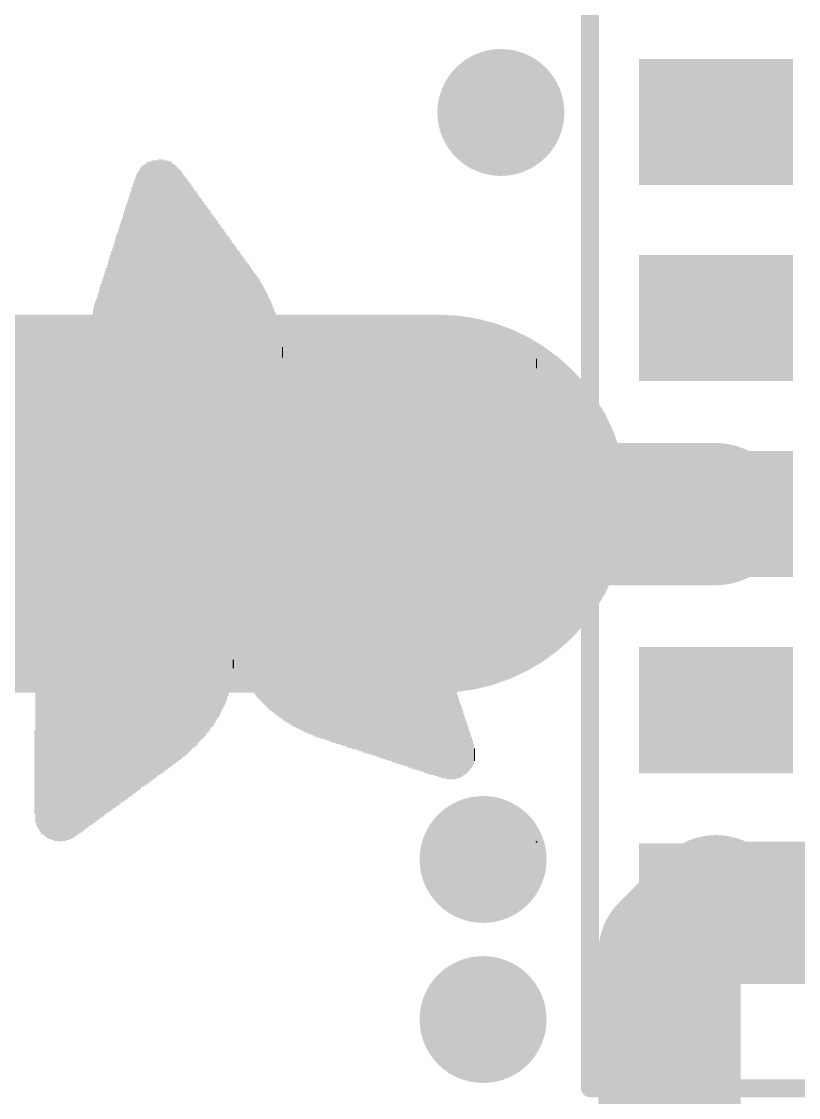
# Model space of a CAD drawing. Extents: x -0.1 to 68.7, y -0.1 to 53.5.
# Drawn here: x 5.72 to 11.27, y 21.16 to 28.84 of the extents above; entities that cross this region are included whole.
import ezdxf

# ---------------------------------------------------------------- set-up
doc = ezdxf.new("R2010")
doc.units = 0
for name, color, linetype in [('1', 12, 'CONTINUOUS'), ('18', 110, 'CONTINUOUS'), ('21', 40, 'CONTINUOUS'), ('23', 53, 'CONTINUOUS')]:
    doc.layers.add(name, color=color, linetype=linetype)

# ---------------------------------------------------------------- blocks, each defined once
blk = doc.blocks.new('RECT')
blk.add_solid([(-0.5, -0.5), (0.5, -0.5), (-0.5, 0.5), (0.5, 0.5)])
blk = doc.blocks.new('ROUNDV')
at = {"const_width": 0.5}
blk.add_lwpolyline([(0, -0.25, 1), (0, 0.25, 1), (0, -0.25)], format="xyb", dxfattribs=at)

msp = doc.modelspace()

# ---------------------------------------------------------------- linework, layer by layer
at = {"layer": '1'}
for points, const_width in [([(5.045, 25.4), (8.2, 25.4)], 2.7), ([(8.2, 25.4), (8.7, 25.4)], 2.7), ([(8.274, 25.326), (8.2, 25.4)], 1.016), ([(10.68, 25.326), (8.274, 25.326)], 1.016), ([(10.348, 22.194), (10.68, 22.526)], 1.016), ([(10.727, 22.479), (10.68, 22.526)], 1.016), ([(11.811, 22.479), (10.727, 22.479)], 1.016), ([(10.348, 18.034), (10.348, 22.194)], 1.016)]:
    msp.add_lwpolyline(points, dxfattribs=dict(at, const_width=const_width))
for points, const_width in [([(8.2, 26.075, 1), (8.2, 24.725)], 1.35), ([(8.2, 24.725, 1), (8.2, 26.075)], 1.35), ([(8.7, 24.725, 1), (8.7, 26.075)], 1.35), ([(8.3796, 25.5796, 1), (8.0204, 25.2204)], 0.508), ([(8.274, 25.58, 1), (8.274, 25.072)], 0.508), ([(10.68, 25.072, 1), (10.68, 25.58)], 0.508), ([(8.0944, 25.1464, 1), (8.4536, 25.5056)], 0.508), ([(10.8596, 22.7056, 1), (10.5004, 22.3464)], 0.508), ([(10.727, 22.733, 1), (10.727, 22.225)], 0.508), ([(10.8596, 22.3464, 1), (10.5004, 22.7056)], 0.508), ([(10.5474, 22.2994, 1), (10.9066, 22.6586)], 0.508), ([(10.602, 22.194, 1), (10.094, 22.194)], 0.508), ([(10.1684, 22.3736, 1), (10.5276, 22.0144)], 0.508)]:
    msp.add_lwpolyline(points, format="xyb", dxfattribs=dict(at, const_width=const_width))
at = {"layer": '21', "const_width": 0.127}
for points in [[(9.78, 21.226), (9.78, 39.226)], [(25.78, 21.226), (9.78, 21.226)]]:
    msp.add_lwpolyline(points, dxfattribs=at)
at = {"layer": '21', "const_width": 0.0635}
for points in [[(9.78, 21.2578, 1), (9.78, 21.1943)], [(9.7483, 21.226, 1), (9.8118, 21.226)]]:
    msp.add_lwpolyline(points, format="xyb", dxfattribs=at)
at = {"layer": '23'}
msp.add_point((9.398, 22.987), dxfattribs=at)

# ---------------------------------------------------------------- block references
at = {"layer": '1', "xscale": 0.9, "yscale": 1.1, "rotation": 270}
for p in [(10.68, 28.126), (10.68, 26.726), (10.68, 25.326), (10.68, 23.926), (10.68, 22.526)]:
    msp.add_blockref('RECT', p, dxfattribs=at)
at = {"layer": '18', "xscale": 0.9064, "yscale": 0.9064}
for p in [(9.144, 28.194), (9.144, 28.194), (9.017, 22.86), (9.017, 22.86), (9.017, 21.717), (9.017, 21.717)]:
    msp.add_blockref('ROUNDV', p, dxfattribs=at)
at = {"layer": '21', "rotation": 90}
for p, xscale, yscale in [((6.5862, 26.6675), 2.2936, 0.0076), ((6.5938, 26.6713), 2.3012, 0.0076), ((6.6015, 26.6713), 2.3012, 0.0077), ((6.6091, 26.6751), 2.3088, 0.0076), ((6.6167, 26.6751), 2.3241, 0.0076), ((6.6243, 26.6751), 2.3241, 0.0076), ((6.6319, 26.6789), 2.3318, 0.0076), ((6.6396, 26.6789), 2.3318, 0.0077), ((6.6472, 26.6751), 2.3394, 0.0076), ((6.6548, 26.6789), 2.347, 0.0076), ((6.6624, 26.6789), 2.347, 0.0076), ((6.67, 26.6751), 2.3546, 0.0076), ((6.6777, 26.6751), 2.3546, 0.0077), ((6.6853, 26.6713), 2.3622, 0.0076), ((6.6929, 26.6713), 2.3622, 0.0076), ((6.7005, 26.6751), 2.3698, 0.0076), ((6.7081, 26.6713), 2.3774, 0.0076), ((6.7157, 26.6713), 2.3774, 0.0077), ((6.7234, 26.6675), 2.3851, 0.0076), ((6.731, 26.6675), 2.3851, 0.0076), ((6.7386, 26.6599), 2.3851, 0.0076), ((6.7462, 26.6599), 2.3851, 0.0076), ((6.7538, 26.6561), 2.3927, 0.0077), ((6.7615, 26.6561), 2.3927, 0.0076), ((6.7691, 26.6485), 2.3927, 0.0076), ((6.7767, 26.6447), 2.4003, 0.0076), ((6.7843, 26.6447), 2.4003, 0.0076), ((6.7919, 26.637), 2.4003, 0.0077), ((6.7996, 26.6294), 2.4003, 0.0076), ((6.8072, 26.6256), 2.4079, 0.0076), ((6.8148, 26.618), 2.4079, 0.0076), ((6.8224, 26.6104), 2.4079, 0.0076), ((6.5405, 26.6408), 2.2098, 0.0076), ((6.5481, 26.6446), 2.2326, 0.0076), ((6.5557, 26.6523), 2.2479, 0.0076), ((6.5634, 26.6561), 2.2555, 0.0077), ((6.571, 26.6637), 2.2707, 0.0076), ((6.5786, 26.6675), 2.2784, 0.0076), ((6.83, 26.6027), 2.408, 0.0077), ((6.8377, 26.5913), 2.4155, 0.0076), ((6.8453, 26.4198), 2.7432, 0.0076), ((6.8529, 26.9342), 1.6993, 0.0076), ((6.8605, 26.9494), 1.6536, 0.0076), ((6.8681, 26.9532), 1.6154, 0.0077), ((6.8758, 26.957), 1.5926, 0.0076), ((6.8834, 26.9609), 1.5697, 0.0076), ((6.51, 26.5989), 2.126, 0.0076), ((6.5176, 26.6103), 2.1488, 0.0076), ((6.5253, 26.6218), 2.1717, 0.0077), ((6.5329, 26.6294), 2.1869, 0.0076), ((6.891, 26.9609), 1.5393, 0.0076), ((6.8986, 26.9608), 1.524, 0.0076), ((6.9063, 26.9609), 1.5087, 0.0077), ((6.9139, 26.9571), 1.4859, 0.0076), ((6.9215, 26.9571), 1.4707, 0.0076), ((6.9291, 26.9532), 1.463, 0.0076), ((6.9367, 26.9456), 1.4478, 0.0076), ((6.9444, 26.9418), 1.4402, 0.0077), ((6.4872, 26.5646), 2.0422, 0.0077), ((6.4948, 26.5722), 2.0726, 0.0076), ((6.5024, 26.5837), 2.0955, 0.0076), ((6.952, 26.9342), 1.4249, 0.0076), ((6.9596, 26.9304), 1.4173, 0.0076), ((6.9672, 26.9266), 1.4097, 0.0076), ((6.9748, 26.919), 1.3945, 0.0076), ((6.9825, 26.9113), 1.3944, 0.0077), ((6.9901, 26.8999), 1.3868, 0.0076), ((6.9977, 26.8961), 1.3792, 0.0076), ((6.4643, 26.5303), 1.9736, 0.0076), ((6.4719, 26.5418), 1.9965, 0.0076), ((6.4795, 26.5532), 2.0193, 0.0076), ((7.0053, 26.8885), 1.3793, 0.0076), ((7.0129, 26.877), 1.3716, 0.0076), ((7.0206, 26.8694), 1.3716, 0.0077), ((7.0282, 26.858), 1.364, 0.0076), ((7.0358, 26.8465), 1.3716, 0.0076), ((7.0434, 26.8389), 1.3716, 0.0076), ((7.051, 26.8237), 1.3716, 0.0076), ((6.4414, 26.4922), 1.8974, 0.0076), ((6.4491, 26.5075), 1.9279, 0.0077), ((6.4567, 26.5189), 1.9507, 0.0076), ((7.0587, 26.8123), 1.3793, 0.0077), ((7.0663, 26.8046), 1.3792, 0.0076), ((7.0739, 26.7856), 1.3868, 0.0076), ((7.0815, 26.7742), 1.3945, 0.0076), ((7.0891, 26.7589), 1.3944, 0.0076), ((7.0968, 26.7437), 1.4097, 0.0077), ((7.1044, 26.7285), 1.4249, 0.0076), ((6.4186, 26.6751), 1.3944, 0.0076), ((6.4262, 26.6827), 1.425, 0.0076), ((6.4338, 26.4808), 1.8745, 0.0076), ((7.112, 26.7056), 1.4402, 0.0076), ((7.1196, 26.6865), 1.463, 0.0076), ((7.1272, 26.6599), 1.4859, 0.0076), ((7.1349, 26.6256), 1.5393, 0.0077), ((7.1425, 25.6464), 3.4824, 0.0076), ((7.1501, 25.6464), 3.4518, 0.0076), ((7.1577, 25.6502), 3.429, 0.0076), ((7.1653, 25.654), 3.4062, 0.0076), ((6.3957, 26.656), 1.2954, 0.0076), ((6.4033, 26.6599), 1.3335, 0.0076), ((6.411, 26.6675), 1.364, 0.0077), ((7.173, 25.654), 3.3756, 0.0077), ((7.1806, 25.6578), 3.3528, 0.0076), ((7.1882, 25.6617), 3.3147, 0.0076), ((7.1958, 25.6693), 3.2843, 0.0076), ((7.2034, 25.6769), 3.2537, 0.0076), ((7.2111, 25.6807), 3.2156, 0.0077), ((7.2187, 25.6921), 3.1776, 0.0076), ((6.3652, 26.6256), 1.1583, 0.0076), ((6.3729, 26.6294), 1.1963, 0.0077), ((6.3805, 26.637), 1.2268, 0.0076), ((6.3881, 26.6447), 1.2573, 0.0076), ((7.2263, 25.7035), 3.1242, 0.0076), ((7.2339, 25.8217), 2.8727, 0.0076), ((7.2415, 26.1798), 2.1412, 0.0076), ((7.2492, 26.1798), 2.1108, 0.0077), ((7.2568, 26.1798), 2.0955, 0.0076), ((7.2644, 26.176), 2.0726, 0.0076), ((7.272, 26.176), 2.0574, 0.0076), ((6.3424, 26.6065), 1.0592, 0.0076), ((6.35, 26.6104), 1.0973, 0.0076), ((6.3576, 26.618), 1.1277, 0.0076), ((7.2796, 26.1722), 2.0498, 0.0076), ((7.2873, 26.1684), 2.0269, 0.0077), ((7.2949, 26.1646), 2.0193, 0.0076), ((7.3025, 26.3246), 1.684, 0.0076), ((7.3101, 26.3246), 1.6535, 0.0076), ((7.3177, 26.3284), 1.6307, 0.0076), ((7.3254, 26.3246), 1.6078, 0.0077), ((6.3195, 26.5837), 0.9525, 0.0076), ((6.3271, 26.5913), 0.983, 0.0076), ((6.3348, 26.5951), 1.0211, 0.0077), ((7.333, 26.3284), 1.585, 0.0076), ((7.3406, 26.3284), 1.5697, 0.0076), ((7.3482, 26.3246), 1.5469, 0.0076), ((7.3558, 26.3246), 1.5316, 0.0076), ((7.3635, 26.3208), 1.5087, 0.0077), ((7.3711, 26.3208), 1.4935, 0.0076), ((7.3787, 26.3208), 1.4783, 0.0076), ((6.289, 26.5646), 0.8078, 0.0076), ((6.2967, 26.5684), 0.8458, 0.0077), ((6.3043, 26.5723), 0.8839, 0.0076), ((6.3119, 26.5798), 0.9144, 0.0076), ((7.3863, 26.317), 1.4555, 0.0076), ((7.3939, 26.317), 1.4401, 0.0076), ((7.4016, 26.317), 1.4249, 0.0077), ((7.4092, 26.3132), 1.4021, 0.0076), ((7.4168, 26.3132), 1.3869, 0.0076), ((7.4244, 26.3055), 1.3716, 0.0076), ((7.432, 26.3017), 1.3488, 0.0076), ((7.4397, 26.3018), 1.3335, 0.0077), ((6.2662, 26.5494), 0.6858, 0.0076), ((6.2738, 26.5532), 0.7239, 0.0076), ((6.2814, 26.5608), 0.7696, 0.0076), ((7.4473, 26.2979), 1.3106, 0.0076), ((7.4549, 26.2903), 1.2954, 0.0076), ((7.4625, 26.2865), 1.2725, 0.0076), ((7.4701, 26.2827), 1.2497, 0.0076), ((7.4778, 26.2789), 1.2421, 0.0077), ((6.2433, 26.5456), 0.5563, 0.0076), ((6.2509, 26.5456), 0.6019, 0.0076), ((6.2586, 26.5494), 0.6401, 0.0077), ((7.4854, 26.2712), 1.2116, 0.0076), ((7.493, 26.2636), 1.1964, 0.0076), ((7.5006, 26.2598), 1.1734, 0.0076), ((7.5082, 26.4884), 0.6858, 0.0076), ((6.2281, 26.538), 0.4343, 0.0076), ((6.2357, 26.5456), 0.4953, 0.0076), ((7.5159, 26.4884), 0.64, 0.0077), ((7.5235, 26.4922), 0.602, 0.0076), ((7.5311, 26.4884), 0.5638, 0.0076), ((7.5387, 26.4884), 0.5182, 0.0076), ((6.2128, 26.5342), 0.2591, 0.0076), ((6.2205, 26.538), 0.3581, 0.0077), ((7.5463, 26.4884), 0.4724, 0.0076), ((7.554, 26.4884), 0.4268, 0.0077), ((7.5616, 26.4884), 0.3658, 0.0076), ((7.5692, 26.4846), 0.2972, 0.0076), ((7.5768, 26.4846), 0.221, 0.0076), ((6.2052, 26.5303), 0.099, 0.0076), ((7.5844, 26.4808), 0.0762, 0.0076), ((7.935, 25.1054), 2.8118, 0.0077), ((7.9426, 25.1054), 2.8118, 0.0076), ((7.9502, 25.1016), 2.8194, 0.0076), ((7.9578, 25.1054), 2.827, 0.0076), ((7.9654, 25.1054), 2.827, 0.0076), ((7.9731, 25.1015), 2.8347, 0.0077), ((7.9807, 25.1054), 2.8423, 0.0076), ((7.9883, 25.1054), 2.8423, 0.0076), ((7.9959, 25.1015), 2.8499, 0.0076), ((8.0035, 25.1054), 2.8575, 0.0076), ((8.0112, 25.1054), 2.8575, 0.0077), ((8.0188, 25.8483), 1.3716, 0.0076), ((8.0264, 25.8483), 1.3716, 0.0076), ((8.034, 25.8521), 1.3792, 0.0076), ((8.0416, 25.8521), 1.3792, 0.0076), ((8.0493, 25.8521), 1.3792, 0.0077), ((8.0569, 25.8521), 1.3792, 0.0076), ((8.0645, 25.8559), 1.3869, 0.0076), ((8.0721, 25.8559), 1.3869, 0.0076), ((8.0797, 25.8559), 1.3869, 0.0076), ((8.0874, 25.8559), 1.3869, 0.0077), ((8.095, 25.8598), 1.3945, 0.0076), ((8.1026, 25.8598), 1.3945, 0.0076), ((8.1102, 25.8598), 1.3945, 0.0076), ((8.1178, 25.8598), 1.3945, 0.0076), ((8.1255, 25.8598), 1.3945, 0.0077), ((8.1331, 25.8636), 1.4021, 0.0076), ((8.1407, 25.8636), 1.4021, 0.0076), ((8.1483, 25.8636), 1.4021, 0.0076), ((8.1559, 25.8636), 1.4021, 0.0076), ((8.1636, 25.8636), 1.4021, 0.0077), ((8.1712, 25.8636), 1.4021, 0.0076), ((8.1788, 25.8636), 1.4021, 0.0076), ((8.1864, 25.8674), 1.4097, 0.0076), ((8.194, 25.8674), 1.4097, 0.0076), ((8.2017, 25.8674), 1.4097, 0.0077), ((8.2093, 25.8674), 1.4097, 0.0076), ((8.2169, 25.8674), 1.4097, 0.0076), ((8.2245, 25.8674), 1.4097, 0.0076), ((8.2321, 25.8674), 1.4097, 0.0076), ((8.2398, 25.8712), 1.4021, 0.0077), ((8.2474, 25.8712), 1.4021, 0.0076), ((8.255, 25.8712), 1.4021, 0.0076), ((8.2626, 25.8712), 1.4021, 0.0076), ((8.2702, 25.8712), 1.4021, 0.0076), ((8.2779, 25.875), 1.4097, 0.0077), ((8.2855, 25.8788), 1.402, 0.0076), ((8.2931, 25.8788), 1.402, 0.0076), ((8.3007, 25.8788), 1.402, 0.0076), ((8.3083, 25.8788), 1.402, 0.0076), ((8.316, 25.8826), 1.3944, 0.0077), ((8.3236, 25.8826), 1.3944, 0.0076), ((8.3312, 25.8826), 1.3944, 0.0076), ((8.3388, 25.8864), 1.3868, 0.0076), ((8.3464, 25.8864), 1.3868, 0.0076), ((8.3541, 25.8864), 1.3868, 0.0077), ((8.3617, 25.8864), 1.3868, 0.0076), ((8.3693, 25.8902), 1.3792, 0.0076), ((8.3769, 25.8902), 1.3792, 0.0076), ((8.3845, 25.894), 1.3716, 0.0076), ((8.3922, 25.894), 1.3716, 0.0077), ((8.3998, 25.894), 1.3716, 0.0076), ((8.4074, 25.8979), 1.3639, 0.0076), ((8.415, 25.8979), 1.3639, 0.0076), ((8.4226, 25.9017), 1.3563, 0.0076), ((8.4303, 25.9017), 1.3563, 0.0077), ((8.4379, 25.9017), 1.3563, 0.0076), ((8.4455, 25.9055), 1.3487, 0.0076), ((8.4531, 25.9055), 1.3487, 0.0076), ((8.4607, 25.9093), 1.3411, 0.0076), ((8.4684, 25.9093), 1.3411, 0.0077), ((8.476, 25.9131), 1.3335, 0.0076), ((8.4836, 25.9131), 1.3335, 0.0076), ((8.4912, 25.9169), 1.3258, 0.0076), ((8.4988, 25.9169), 1.3258, 0.0076), ((8.5065, 25.9207), 1.3182, 0.0077), ((8.5141, 25.9245), 1.3106, 0.0076), ((8.5217, 25.9245), 1.3106, 0.0076), ((8.5293, 25.9283), 1.303, 0.0076), ((8.5369, 25.9283), 1.303, 0.0076), ((8.5446, 25.9321), 1.2954, 0.0077), ((8.5522, 25.936), 1.2877, 0.0076), ((8.5598, 25.936), 1.2877, 0.0076), ((8.5674, 25.9398), 1.2801, 0.0076), ((8.575, 25.9436), 1.2725, 0.0076), ((8.5827, 25.9474), 1.2649, 0.0077), ((8.5903, 25.9474), 1.2649, 0.0076), ((8.5979, 25.9512), 1.2573, 0.0076), ((8.6055, 25.955), 1.2496, 0.0076), ((8.6131, 25.9588), 1.242, 0.0076), ((8.6208, 25.9588), 1.242, 0.0077), ((8.6284, 25.9626), 1.2344, 0.0076), ((8.636, 25.9664), 1.2268, 0.0076), ((8.6436, 25.9702), 1.2192, 0.0076), ((8.6512, 25.9741), 1.2115, 0.0076), ((8.6589, 25.9741), 1.2115, 0.0077), ((8.6665, 25.9779), 1.2039, 0.0076), ((8.6741, 25.9817), 1.1963, 0.0076), ((8.6817, 25.9855), 1.1887, 0.0076), ((8.6893, 25.9893), 1.1811, 0.0076), ((8.697, 25.9931), 1.1734, 0.0077), ((8.7046, 25.9969), 1.1658, 0.0076), ((8.7122, 26.0007), 1.1582, 0.0076), ((8.7198, 26.0045), 1.1506, 0.0076), ((8.7274, 26.0083), 1.143, 0.0076), ((8.7351, 26.0122), 1.1353, 0.0077), ((8.7427, 26.016), 1.1277, 0.0076), ((8.7503, 26.0198), 1.1201, 0.0076), ((8.7579, 26.0236), 1.1125, 0.0076), ((8.7655, 26.0274), 1.1049, 0.0076), ((8.7732, 26.0312), 1.0972, 0.0077), ((8.7808, 26.035), 1.0896, 0.0076), ((8.7884, 26.0426), 1.0744, 0.0076), ((8.796, 26.0464), 1.0668, 0.0076), ((8.8036, 26.0503), 1.0591, 0.0076), ((8.8113, 26.0541), 1.0515, 0.0077), ((8.8189, 26.0617), 1.0363, 0.0076), ((8.8265, 26.0655), 1.0287, 0.0076), ((8.8341, 26.0693), 1.021, 0.0076), ((8.8417, 26.0769), 1.0058, 0.0076), ((8.8494, 26.0807), 0.9982, 0.0077), ((8.857, 26.0845), 0.9906, 0.0076), ((8.8646, 26.0922), 0.9753, 0.0076), ((8.8722, 26.096), 0.9677, 0.0076), ((8.8798, 26.1036), 0.9525, 0.0076), ((8.8875, 26.1074), 0.9448, 0.0077), ((8.8951, 26.1112), 0.9372, 0.0076), ((8.9027, 26.1188), 0.922, 0.0076), ((8.9103, 26.1226), 0.9144, 0.0076), ((8.9179, 26.1265), 0.9067, 0.0076), ((8.9256, 26.1341), 0.8915, 0.0077), ((8.9332, 26.1379), 0.8839, 0.0076), ((8.9408, 26.1417), 0.8763, 0.0076), ((8.9484, 26.1493), 0.861, 0.0076), ((8.956, 26.1531), 0.8534, 0.0076), ((8.9637, 26.1607), 0.8382, 0.0077), ((8.9713, 26.1646), 0.8305, 0.0076), ((8.9789, 26.1684), 0.8229, 0.0076), ((8.9865, 26.176), 0.8077, 0.0076), ((8.9941, 26.1798), 0.8001, 0.0076), ((9.0018, 26.1836), 0.7924, 0.0077), ((9.0094, 26.1912), 0.7772, 0.0076), ((9.017, 26.195), 0.7696, 0.0076), ((9.0246, 26.2027), 0.7543, 0.0076), ((9.0322, 26.2065), 0.7467, 0.0076), ((9.0399, 26.2103), 0.7391, 0.0077), ((9.0475, 26.2179), 0.7239, 0.0076), ((9.0551, 26.2217), 0.7162, 0.0076), ((9.0627, 26.2255), 0.7086, 0.0076), ((9.0703, 26.2331), 0.6934, 0.0076), ((9.078, 26.2369), 0.6858, 0.0077), ((9.0856, 26.2408), 0.6781, 0.0076), ((9.0932, 26.2484), 0.6629, 0.0076), ((9.1008, 26.2522), 0.6553, 0.0076), ((9.1084, 26.2598), 0.64, 0.0076), ((9.1161, 26.2636), 0.6324, 0.0077), ((9.1237, 26.2674), 0.6248, 0.0076), ((9.1313, 26.275), 0.6096, 0.0076), ((9.1389, 26.2789), 0.6019, 0.0076), ((9.1465, 26.2827), 0.5943, 0.0076), ((9.1541, 26.2903), 0.5791, 0.0077), ((9.1618, 26.2941), 0.5715, 0.0076), ((9.1694, 26.2979), 0.5638, 0.0076), ((9.177, 26.3055), 0.5486, 0.0076), ((9.1846, 26.3093), 0.541, 0.0076), ((9.1922, 26.317), 0.5257, 0.0077), ((9.1999, 26.3208), 0.5181, 0.0076), ((9.2075, 26.3246), 0.5105, 0.0076), ((9.2151, 26.3322), 0.4953, 0.0076), ((9.2227, 26.336), 0.4876, 0.0076), ((9.2303, 26.3398), 0.48, 0.0077), ((9.238, 26.3474), 0.4648, 0.0076), ((9.2456, 26.3474), 0.4496, 0.0076), ((9.2532, 26.3513), 0.4419, 0.0076), ((9.2608, 26.3589), 0.4267, 0.0076), ((9.2684, 26.3627), 0.4191, 0.0077), ((9.2761, 26.3703), 0.4038, 0.0076), ((9.2837, 26.3703), 0.3886, 0.0076), ((9.2913, 26.3741), 0.381, 0.0076), ((9.2989, 26.3817), 0.3658, 0.0076), ((9.3065, 26.3818), 0.3505, 0.0077), ((9.3142, 26.3856), 0.3429, 0.0076), ((9.3218, 26.3894), 0.3201, 0.0076), ((9.3294, 26.3893), 0.3048, 0.0076), ((9.337, 26.397), 0.2895, 0.0076), ((9.3446, 26.397), 0.2743, 0.0077), ((9.3523, 26.397), 0.2591, 0.0076), ((9.3599, 26.397), 0.2286, 0.0076), ((7.7826, 26.1036), 0.663, 0.0077), ((7.7902, 26.1074), 0.6706, 0.0076), ((7.7978, 26.1074), 0.6706, 0.0076), ((7.8054, 26.1112), 0.6782, 0.0076), ((7.813, 26.1112), 0.6782, 0.0076), ((7.8207, 26.115), 0.6858, 0.0077), ((7.8283, 26.115), 0.6858, 0.0076), ((7.8359, 26.1188), 0.6934, 0.0076), ((7.8435, 26.1188), 0.6934, 0.0076), ((7.8511, 26.1227), 0.7011, 0.0076), ((7.8588, 26.1189), 0.7087, 0.0077), ((7.8664, 26.1227), 0.7163, 0.0076), ((7.874, 26.1227), 0.7163, 0.0076), ((7.8816, 26.1227), 0.7315, 0.0076), ((7.8892, 26.1227), 0.7315, 0.0076), ((7.8969, 26.1227), 0.7467, 0.0077), ((7.9045, 26.1188), 0.7544, 0.0076), ((7.9121, 26.1112), 0.7696, 0.0076), ((7.9197, 25.1054), 2.7965, 0.0076), ((7.9273, 25.1015), 2.8041, 0.0076), ((9.3675, 26.4008), 0.2057, 0.0076), ((9.3751, 26.397), 0.1829, 0.0076), ((9.3827, 26.397), 0.1524, 0.0077), ((9.3904, 26.4008), 0.1143, 0.0076), ((9.398, 26.4008), 0.0686, 0.0076), ((7.6835, 26.0579), 0.602, 0.0076), ((7.6911, 26.0617), 0.6096, 0.0076), ((7.6987, 26.0655), 0.6172, 0.0076), ((7.7064, 26.0693), 0.6248, 0.0077), ((7.714, 26.0769), 0.6248, 0.0076), ((7.7216, 26.0769), 0.6248, 0.0076), ((7.7292, 26.0808), 0.6325, 0.0076), ((7.7368, 26.0846), 0.6401, 0.0076), ((7.7445, 26.0884), 0.6477, 0.0077), ((7.7521, 26.0884), 0.6477, 0.0076), ((7.7597, 26.096), 0.6477, 0.0076), ((7.7673, 26.0998), 0.6553, 0.0076), ((7.7749, 26.0998), 0.6553, 0.0076), ((7.6073, 26.0046), 0.5563, 0.0076), ((7.6149, 26.0084), 0.5639, 0.0076), ((7.6225, 26.016), 0.5639, 0.0076), ((7.6302, 26.0198), 0.5715, 0.0077), ((7.6378, 26.0274), 0.5715, 0.0076), ((7.6454, 26.0312), 0.5792, 0.0076), ((7.653, 26.035), 0.5868, 0.0076), ((7.6606, 26.0427), 0.5867, 0.0076), ((7.6683, 26.0465), 0.5943, 0.0077), ((7.6759, 26.0503), 0.6019, 0.0076), ((7.554, 25.955), 0.503, 0.0077), ((7.5616, 25.9626), 0.5182, 0.0076), ((7.5692, 25.9703), 0.5181, 0.0076), ((7.5768, 25.9741), 0.5257, 0.0076), ((7.5844, 25.9855), 0.5334, 0.0076), ((7.5921, 25.9893), 0.541, 0.0077), ((7.5997, 25.9969), 0.541, 0.0076), ((5.7252, 25.5016), 1.3488, 0.0077), ((5.7328, 25.5016), 1.3488, 0.0076), ((5.7404, 25.5016), 1.3488, 0.0076), ((5.748, 25.4978), 1.3564, 0.0076), ((5.7556, 25.5016), 1.364, 0.0076), ((5.7633, 25.5016), 1.364, 0.0077), ((5.7709, 25.5016), 1.364, 0.0076), ((5.7785, 25.5016), 1.364, 0.0076), ((5.7861, 25.4978), 1.3716, 0.0076), ((5.7937, 25.4978), 1.3716, 0.0076), ((5.8014, 25.4978), 1.3716, 0.0077), ((5.809, 25.4978), 1.3716, 0.0076), ((5.8166, 25.4978), 1.3716, 0.0076), ((5.8242, 25.4978), 1.3716, 0.0076), ((5.8318, 25.4978), 1.3716, 0.0076), ((5.8395, 25.494), 1.3792, 0.0077), ((5.8471, 25.494), 1.3792, 0.0076), ((5.8547, 25.494), 1.3792, 0.0076), ((5.8623, 25.494), 1.3792, 0.0076), ((5.8699, 25.494), 1.3792, 0.0076), ((5.8776, 25.494), 1.3792, 0.0077), ((5.8852, 25.494), 1.3792, 0.0076), ((5.8928, 25.494), 1.3792, 0.0076), ((5.9004, 25.494), 1.3792, 0.0076), ((5.908, 25.494), 1.3792, 0.0076), ((5.9157, 25.494), 1.3792, 0.0077), ((5.9233, 25.494), 1.3792, 0.0076), ((5.9309, 25.494), 1.3792, 0.0076), ((5.9385, 25.494), 1.3792, 0.0076), ((5.9461, 25.494), 1.3792, 0.0076), ((5.9538, 25.494), 1.3792, 0.0077), ((5.9614, 25.494), 1.3792, 0.0076), ((5.969, 25.494), 1.3792, 0.0076), ((5.9766, 25.4902), 1.3716, 0.0076), ((5.9842, 25.494), 1.364, 0.0076), ((5.9919, 25.494), 1.364, 0.0077), ((5.9995, 25.494), 1.364, 0.0076), ((6.0071, 25.494), 1.364, 0.0076), ((6.0147, 25.494), 1.364, 0.0076), ((6.0223, 25.4902), 1.3564, 0.0076), ((6.03, 25.4902), 1.3564, 0.0077), ((6.0376, 25.494), 1.3488, 0.0076), ((6.0452, 25.494), 1.3488, 0.0076), ((6.0528, 25.494), 1.3488, 0.0076), ((6.0604, 25.4901), 1.3411, 0.0076), ((6.0681, 25.4901), 1.3411, 0.0077), ((6.0757, 25.494), 1.3335, 0.0076), ((6.0833, 25.494), 1.3335, 0.0076), ((6.0909, 25.4901), 1.3259, 0.0076), ((6.0985, 25.494), 1.3182, 0.0076), ((6.1062, 25.494), 1.3182, 0.0077), ((6.1138, 25.494), 1.3182, 0.0076), ((6.1214, 25.4902), 1.3106, 0.0076), ((6.129, 25.494), 1.303, 0.0076), ((6.1366, 25.494), 1.303, 0.0076), ((6.1443, 25.4902), 1.2954, 0.0077), ((6.1519, 25.494), 1.2878, 0.0076), ((6.1595, 25.4902), 1.2802, 0.0076), ((6.1671, 25.4902), 1.2802, 0.0076), ((6.1747, 25.8026), 0.6554, 0.0076), ((7.5082, 25.9093), 0.4572, 0.0076), ((7.5159, 25.9169), 0.4724, 0.0077), ((7.5235, 25.9245), 0.4724, 0.0076), ((7.5311, 25.9322), 0.4877, 0.0076), ((7.5387, 25.9398), 0.4877, 0.0076), ((7.5463, 25.9474), 0.5029, 0.0076), ((6.1824, 25.8026), 0.64, 0.0077), ((6.19, 25.8064), 0.6324, 0.0076), ((6.1976, 25.8064), 0.6172, 0.0076), ((6.2052, 25.8102), 0.6096, 0.0076), ((6.2128, 25.8064), 0.602, 0.0076), ((6.2205, 25.8102), 0.5944, 0.0077), ((6.2281, 25.8064), 0.5868, 0.0076), ((6.2357, 25.8102), 0.5791, 0.0076), ((6.2433, 25.8065), 0.5715, 0.0076), ((6.2509, 25.8065), 0.5715, 0.0076), ((6.2586, 25.8064), 0.5562, 0.0077), ((6.2662, 25.8064), 0.5562, 0.0076), ((6.2738, 25.8026), 0.5486, 0.0076), ((6.2814, 25.8026), 0.5334, 0.0076), ((6.289, 25.8026), 0.5334, 0.0076), ((6.2967, 25.7988), 0.5258, 0.0077), ((6.3043, 25.795), 0.5182, 0.0076), ((6.3119, 25.795), 0.5182, 0.0076), ((6.3195, 25.7912), 0.5105, 0.0076), ((6.3271, 25.7912), 0.4953, 0.0076), ((6.3348, 25.7873), 0.4877, 0.0077), ((6.3424, 25.7873), 0.4877, 0.0076), ((6.35, 25.7836), 0.4801, 0.0076), ((6.3576, 25.7797), 0.4725, 0.0076), ((6.3652, 25.7759), 0.4648, 0.0076), ((6.3729, 25.7759), 0.4648, 0.0077), ((6.3805, 25.7721), 0.4572, 0.0076), ((6.3881, 25.7683), 0.4496, 0.0076), ((6.3957, 25.7645), 0.442, 0.0076), ((6.4033, 25.7607), 0.4344, 0.0076), ((6.411, 25.7607), 0.4344, 0.0077), ((6.4186, 25.7569), 0.4267, 0.0076), ((6.4262, 25.7531), 0.4191, 0.0076), ((6.8529, 25.4711), 0.8306, 0.0076), ((6.8605, 25.4521), 0.7772, 0.0076), ((6.8681, 25.4331), 0.7391, 0.0077), ((6.8758, 25.4216), 0.701, 0.0076), ((6.8834, 25.414), 0.6706, 0.0076), ((6.891, 25.4026), 0.6477, 0.0076), ((6.8986, 25.3949), 0.6172, 0.0076), ((6.9063, 25.3873), 0.602, 0.0077), ((6.9139, 25.3835), 0.5792, 0.0076), ((7.1272, 24.7701), 1.7907, 0.0076), ((7.1349, 24.8044), 1.8288, 0.0077), ((7.9121, 24.6901), 1.966, 0.0076), ((6.9215, 25.3758), 0.5639, 0.0076), ((6.9291, 25.3682), 0.5487, 0.0076), ((6.9367, 25.3606), 0.5334, 0.0076), ((6.9444, 25.3568), 0.5258, 0.0077), ((6.952, 25.3492), 0.5106, 0.0076), ((6.9596, 25.3454), 0.503, 0.0076), ((6.9672, 25.3416), 0.4953, 0.0076), ((7.0968, 24.7091), 1.7602, 0.0077), ((7.1044, 24.7206), 1.7679, 0.0076), ((7.112, 24.7358), 1.7678, 0.0076), ((7.1196, 24.7511), 1.7679, 0.0076), ((7.8588, 24.6558), 1.8669, 0.0077), ((7.8664, 24.6596), 1.8746, 0.0076), ((7.874, 24.6634), 1.8822, 0.0076), ((7.8816, 24.6672), 1.905, 0.0076), ((7.8892, 24.671), 1.9126, 0.0076), ((7.8969, 24.6787), 1.9279, 0.0077), ((7.9045, 24.6787), 1.9431, 0.0076), ((6.9748, 25.334), 0.4953, 0.0076), ((6.9825, 25.3301), 0.4877, 0.0077), ((6.9901, 25.3225), 0.4877, 0.0076), ((6.9977, 25.3149), 0.4877, 0.0076), ((7.0053, 25.3073), 0.503, 0.0076), ((7.0129, 25.2883), 0.5257, 0.0076), ((7.0206, 24.6406), 1.8211, 0.0077), ((7.0282, 24.6444), 1.8135, 0.0076), ((7.0358, 24.6482), 1.8059, 0.0076), ((7.0434, 24.6558), 1.7907, 0.0076), ((7.051, 24.6596), 1.783, 0.0076), ((7.0587, 24.6634), 1.7754, 0.0077), ((7.0663, 24.6711), 1.7755, 0.0076), ((7.0739, 24.6787), 1.7603, 0.0076), ((7.0815, 24.6863), 1.7602, 0.0076), ((7.0891, 24.6939), 1.7602, 0.0076), ((7.7673, 24.6367), 1.7526, 0.0076), ((7.7749, 24.6329), 1.7602, 0.0076), ((7.7826, 24.6368), 1.7679, 0.0077), ((7.7902, 24.6406), 1.7755, 0.0076), ((7.7978, 24.6406), 1.7907, 0.0076), ((7.8054, 24.6406), 1.7907, 0.0076), ((7.813, 24.6406), 1.8059, 0.0076), ((7.8207, 24.6444), 1.8135, 0.0077), ((7.8283, 24.6482), 1.8212, 0.0076), ((7.8359, 24.6482), 1.8364, 0.0076), ((7.8435, 24.652), 1.844, 0.0076), ((7.8511, 24.6558), 1.8516, 0.0076), ((7.6302, 25.1968), 0.48, 0.0077), ((7.6378, 25.193), 0.4876, 0.0076), ((7.6454, 25.1892), 0.4953, 0.0076), ((7.653, 25.1854), 0.5182, 0.0076), ((7.6606, 25.1816), 0.5258, 0.0076), ((7.6683, 25.1816), 0.541, 0.0077), ((7.6759, 25.1777), 0.5487, 0.0076), ((7.6835, 25.174), 0.5715, 0.0076), ((7.6911, 25.174), 0.5867, 0.0076), ((7.6987, 25.1663), 0.602, 0.0076), ((7.7064, 25.1663), 0.6172, 0.0077), ((7.714, 25.1587), 0.6324, 0.0076), ((7.7216, 25.1549), 0.6554, 0.0076), ((7.7292, 25.1473), 0.6706, 0.0076), ((7.7368, 25.1435), 0.6934, 0.0076), ((7.7445, 25.1396), 0.7163, 0.0077), ((7.7521, 25.1283), 0.7391, 0.0076), ((7.7597, 25.1091), 0.7925, 0.0076), ((6.1747, 25.1359), 0.5563, 0.0076), ((6.1824, 25.1282), 0.541, 0.0077), ((6.19, 25.1282), 0.5258, 0.0076), ((6.1976, 25.1244), 0.5182, 0.0076), ((6.2052, 25.1206), 0.5106, 0.0076), ((6.2128, 25.1207), 0.4953, 0.0076), ((6.2205, 25.1168), 0.4876, 0.0077), ((7.3025, 25.2883), 0.2667, 0.0076), ((7.3101, 25.2807), 0.2515, 0.0076), ((7.3177, 25.2768), 0.2438, 0.0076), ((7.3254, 25.273), 0.2362, 0.0077), ((7.333, 25.273), 0.2362, 0.0076), ((7.3406, 25.2692), 0.2286, 0.0076), ((7.3482, 25.2654), 0.2362, 0.0076), ((7.3558, 25.2654), 0.2362, 0.0076), ((7.3635, 25.2654), 0.2362, 0.0077), ((7.3711, 25.2616), 0.2286, 0.0076), ((7.3787, 25.2578), 0.2362, 0.0076), ((7.3863, 25.2578), 0.2362, 0.0076), ((7.3939, 25.2539), 0.2439, 0.0076), ((7.4016, 25.2539), 0.2439, 0.0077), ((7.4092, 25.2502), 0.2515, 0.0076), ((7.4168, 25.2502), 0.2515, 0.0076), ((7.4244, 25.2463), 0.2591, 0.0076), ((7.432, 25.2463), 0.2591, 0.0076), ((7.4397, 25.2426), 0.2667, 0.0077), ((7.4473, 25.2426), 0.2667, 0.0076), ((7.4549, 25.2426), 0.2819, 0.0076), ((7.4625, 25.2426), 0.2819, 0.0076), ((7.4701, 25.2387), 0.2896, 0.0076), ((7.4778, 25.2349), 0.2972, 0.0077), ((7.4854, 25.2349), 0.2972, 0.0076), ((7.493, 25.2311), 0.3048, 0.0076), ((7.5006, 25.2311), 0.32, 0.0076), ((7.5082, 25.2311), 0.32, 0.0076), ((7.5159, 25.2273), 0.3276, 0.0077), ((7.5235, 25.2234), 0.3353, 0.0076), ((7.5311, 25.2234), 0.3505, 0.0076), ((7.5387, 25.2197), 0.3581, 0.0076), ((7.5463, 25.2197), 0.3581, 0.0076), ((7.554, 25.2197), 0.3734, 0.0077), ((7.5616, 25.2159), 0.381, 0.0076), ((7.5692, 25.2121), 0.3887, 0.0076), ((7.5768, 25.2121), 0.4039, 0.0076), ((7.5844, 25.2082), 0.4115, 0.0076), ((7.5921, 25.2045), 0.4191, 0.0077), ((7.5997, 25.2045), 0.4343, 0.0076), ((7.6073, 25.2006), 0.442, 0.0076), ((7.6149, 25.2006), 0.4572, 0.0076), ((7.6225, 25.1968), 0.4648, 0.0076), ((6.2281, 25.113), 0.48, 0.0076), ((6.2357, 25.1168), 0.4724, 0.0076), ((6.2433, 25.113), 0.4648, 0.0076), ((6.2509, 25.113), 0.4496, 0.0076), ((6.2586, 24.2367), 2.2022, 0.0077), ((6.2662, 24.2367), 2.187, 0.0076), ((6.2738, 24.2367), 2.187, 0.0076), ((6.2814, 24.2367), 2.1717, 0.0076), ((6.289, 24.2405), 2.164, 0.0076), ((6.2967, 24.2405), 2.1488, 0.0077), ((6.3043, 24.2405), 2.1488, 0.0076), ((6.3119, 24.2405), 2.1336, 0.0076), ((6.3195, 24.2443), 2.126, 0.0076), ((6.3271, 24.2481), 2.1184, 0.0076), ((6.3348, 24.2443), 2.1108, 0.0077), ((6.3424, 24.2482), 2.1031, 0.0076), ((6.35, 24.2482), 2.0879, 0.0076), ((6.3576, 24.2482), 2.0879, 0.0076), ((6.3652, 24.252), 2.0803, 0.0076), ((6.3729, 24.2519), 2.065, 0.0077), ((6.3805, 24.2557), 2.0574, 0.0076), ((6.3881, 24.2557), 2.0574, 0.0076), ((6.3957, 24.2596), 2.0497, 0.0076), ((6.7843, 25.1359), 0.2971, 0.0076), ((6.7919, 25.1396), 0.2895, 0.0077), ((6.7996, 25.1473), 0.2896, 0.0076), ((6.8072, 25.1549), 0.2896, 0.0076), ((6.8148, 25.1587), 0.282, 0.0076), ((6.8224, 25.1664), 0.2819, 0.0076), ((6.83, 25.174), 0.2819, 0.0077), ((6.8377, 25.1854), 0.2896, 0.0076), ((6.4033, 24.2596), 2.0345, 0.0076), ((6.411, 24.2634), 2.0269, 0.0077), ((6.4186, 24.2634), 2.0269, 0.0076), ((6.4262, 24.2672), 2.0193, 0.0076), ((6.4338, 24.2672), 2.0041, 0.0076), ((6.4414, 24.271), 1.9964, 0.0076), ((6.4491, 24.271), 1.9964, 0.0077), ((6.4567, 24.2748), 1.9888, 0.0076), ((6.4643, 24.2786), 1.9812, 0.0076), ((6.4719, 24.2748), 1.9736, 0.0076), ((6.4795, 24.2786), 1.966, 0.0076), ((6.4872, 24.2824), 1.9584, 0.0077), ((6.4948, 24.2863), 1.9507, 0.0076), ((6.5024, 24.2863), 1.9507, 0.0076), ((6.51, 24.2901), 1.9431, 0.0076), ((6.5176, 24.2939), 1.9355, 0.0076), ((6.5253, 24.2939), 1.9203, 0.0077), ((6.5329, 24.2939), 1.9203, 0.0076), ((6.5405, 24.2977), 1.9127, 0.0076), ((6.5481, 24.3015), 1.905, 0.0076), ((6.5557, 24.3053), 1.8974, 0.0076), ((6.5634, 24.3053), 1.8974, 0.0077), ((6.571, 24.3091), 1.8898, 0.0076), ((6.5786, 24.3129), 1.8822, 0.0076), ((6.5862, 24.3167), 1.8746, 0.0076), ((6.5938, 24.3167), 1.8746, 0.0076), ((6.6015, 24.3206), 1.8669, 0.0077), ((6.6091, 24.3244), 1.8593, 0.0076), ((6.6167, 24.3244), 1.8593, 0.0076), ((6.6243, 24.9415), 0.6249, 0.0076), ((6.6319, 24.9644), 0.5792, 0.0076), ((6.6396, 24.9796), 0.5487, 0.0077), ((6.6472, 24.9911), 0.5258, 0.0076), ((6.6548, 25.0025), 0.503, 0.0076), ((6.6624, 25.014), 0.4801, 0.0076), ((6.67, 25.0216), 0.4649, 0.0076), ((6.6777, 25.033), 0.442, 0.0077), ((6.6853, 25.0406), 0.4268, 0.0076), ((6.6929, 25.0521), 0.4191, 0.0076), ((6.7005, 25.0597), 0.4039, 0.0076), ((6.7081, 25.0673), 0.3886, 0.0076), ((6.7157, 25.0711), 0.381, 0.0077), ((6.7234, 25.0787), 0.3658, 0.0076), ((6.731, 25.0902), 0.3581, 0.0076), ((6.7386, 25.0939), 0.3505, 0.0076), ((6.7462, 25.1015), 0.3353, 0.0076), ((6.7538, 25.1054), 0.3277, 0.0077), ((6.7615, 25.1168), 0.32, 0.0076), ((6.7691, 25.1206), 0.3124, 0.0076), ((6.7767, 25.1244), 0.3048, 0.0076), ((8.0188, 24.412), 1.4859, 0.0076), ((8.0264, 24.412), 1.4859, 0.0076), ((8.034, 24.412), 1.4859, 0.0076), ((8.0416, 24.4082), 1.4935, 0.0076), ((8.0493, 24.4044), 1.4859, 0.0077), ((8.0569, 24.4044), 1.4859, 0.0076), ((8.0645, 24.4006), 1.4935, 0.0076), ((8.0721, 24.3968), 1.4859, 0.0076), ((8.0797, 24.3968), 1.4859, 0.0076), ((8.0874, 24.3929), 1.4936, 0.0077), ((8.095, 24.3891), 1.4859, 0.0076), ((8.1026, 24.3891), 1.4859, 0.0076), ((8.1102, 24.3891), 1.4859, 0.0076), ((8.1178, 24.3853), 1.4935, 0.0076), ((8.1255, 24.3815), 1.4859, 0.0077), ((8.1331, 24.3815), 1.4859, 0.0076), ((8.1407, 24.3777), 1.4935, 0.0076), ((7.2415, 24.7015), 0.6934, 0.0076), ((8.1483, 24.3739), 1.4859, 0.0076), ((8.1559, 24.3739), 1.4859, 0.0076), ((8.1636, 24.3701), 1.4935, 0.0077), ((8.1712, 24.3663), 1.4859, 0.0076), ((8.1788, 24.3663), 1.4859, 0.0076), ((8.1864, 24.3587), 1.4859, 0.0076), ((8.194, 24.3587), 1.4859, 0.0076), ((8.2017, 24.3587), 1.4859, 0.0077), ((8.2093, 24.351), 1.4859, 0.0076), ((8.2169, 24.351), 1.4859, 0.0076), ((8.2245, 24.3472), 1.4783, 0.0076), ((8.2321, 24.3434), 1.4859, 0.0076), ((8.2398, 24.3396), 1.4783, 0.0077), ((8.2474, 24.3396), 1.4783, 0.0076), ((8.255, 24.332), 1.4783, 0.0076), ((8.2626, 24.332), 1.4783, 0.0076), ((8.2702, 24.3282), 1.4707, 0.0076), ((8.2779, 24.3205), 1.4706, 0.0077), ((8.2855, 24.3205), 1.4706, 0.0076), ((8.2931, 24.3167), 1.463, 0.0076), ((8.3007, 24.3129), 1.4706, 0.0076), ((7.2492, 24.6787), 0.6935, 0.0077), ((7.2568, 24.652), 0.701, 0.0076), ((7.2644, 24.633), 0.7087, 0.0076), ((7.272, 24.6139), 0.7163, 0.0076), ((8.3083, 24.3091), 1.463, 0.0076), ((8.316, 24.3053), 1.4554, 0.0077), ((8.3236, 24.3015), 1.4631, 0.0076), ((8.3312, 24.2977), 1.4555, 0.0076), ((8.3388, 24.2938), 1.4478, 0.0076), ((8.3464, 24.2862), 1.4478, 0.0076), ((8.3541, 24.2862), 1.4478, 0.0077), ((8.3617, 24.2824), 1.4402, 0.0076), ((8.3693, 24.2748), 1.4402, 0.0076), ((8.3769, 24.271), 1.4326, 0.0076), ((8.3845, 24.2672), 1.4249, 0.0076), ((8.3922, 24.2596), 1.4249, 0.0077), ((7.0053, 24.3053), 1.1811, 0.0076), ((7.0129, 24.3319), 1.2192, 0.0076), ((7.2796, 24.5949), 0.7239, 0.0076), ((7.2873, 24.5758), 0.7315, 0.0077), ((7.2949, 24.5606), 0.7315, 0.0076), ((7.3025, 24.5491), 0.7392, 0.0076), ((7.3101, 24.5301), 0.7467, 0.0076), ((7.3177, 24.5225), 0.7467, 0.0076), ((8.3998, 24.2558), 1.4173, 0.0076), ((8.4074, 24.252), 1.4097, 0.0076), ((8.415, 24.2444), 1.4097, 0.0076), ((8.4226, 24.2405), 1.402, 0.0076), ((8.4303, 24.2367), 1.3944, 0.0077), ((8.4379, 24.2291), 1.3945, 0.0076), ((8.4455, 24.2253), 1.3869, 0.0076), ((8.4531, 24.2215), 1.3793, 0.0076), ((8.4607, 24.2138), 1.3792, 0.0076), ((8.4684, 24.21), 1.3716, 0.0077), ((6.1595, 23.9395), 1.7602, 0.0076), ((6.1671, 23.9471), 1.7602, 0.0076), ((6.1747, 23.9509), 1.7526, 0.0076), ((6.1824, 23.9586), 1.7526, 0.0077), ((6.19, 23.9624), 1.7602, 0.0076), ((6.1976, 23.9662), 1.7526, 0.0076), ((6.2052, 23.9738), 1.7526, 0.0076), ((6.2128, 23.9814), 1.7526, 0.0076), ((6.2205, 23.9814), 1.7526, 0.0077), ((6.2281, 23.989), 1.7526, 0.0076), ((6.2357, 23.9967), 1.7526, 0.0076), ((6.2433, 23.9967), 1.7526, 0.0076), ((6.2509, 24.0043), 1.7526, 0.0076), ((6.9825, 24.2558), 1.1277, 0.0077), ((6.9901, 24.2672), 1.1354, 0.0076), ((6.9977, 24.2862), 1.1582, 0.0076), ((7.3254, 24.5072), 0.7468, 0.0077), ((7.333, 24.4958), 0.7544, 0.0076), ((7.3406, 24.4843), 0.762, 0.0076), ((7.3482, 24.4767), 0.762, 0.0076), ((7.3558, 24.4615), 0.762, 0.0076), ((7.3635, 24.4539), 0.762, 0.0077), ((7.3711, 24.4424), 0.7696, 0.0076), ((7.3787, 24.4348), 0.7696, 0.0076), ((8.476, 24.2062), 1.364, 0.0076), ((8.4836, 24.1986), 1.364, 0.0076), ((8.4912, 24.191), 1.3487, 0.0076), ((8.4988, 24.1872), 1.3411, 0.0076), ((8.5065, 24.1796), 1.3411, 0.0077), ((8.5141, 24.172), 1.3259, 0.0076), ((8.5217, 24.1681), 1.3182, 0.0076), ((8.5293, 24.1605), 1.3182, 0.0076), ((6.0681, 23.8748), 1.7373, 0.0077), ((6.0757, 23.8786), 1.7449, 0.0076), ((6.0833, 23.8862), 1.745, 0.0076), ((6.0909, 23.89), 1.7526, 0.0076), ((6.0985, 23.8976), 1.7526, 0.0076), ((6.1062, 23.9052), 1.7526, 0.0077), ((6.1138, 23.9052), 1.7526, 0.0076), ((6.1214, 23.9128), 1.7526, 0.0076), ((6.129, 23.9205), 1.7526, 0.0076), ((6.1366, 23.9243), 1.7602, 0.0076), ((6.1443, 23.9281), 1.7526, 0.0077), ((6.1519, 23.9357), 1.7526, 0.0076), ((6.952, 24.2024), 1.082, 0.0076), ((6.9596, 24.2101), 1.0973, 0.0076), ((6.9672, 24.2253), 1.1125, 0.0076), ((6.9748, 24.2367), 1.1202, 0.0076), ((7.3863, 24.4272), 0.7696, 0.0076), ((7.3939, 24.4196), 0.7696, 0.0076), ((7.4016, 24.4082), 0.7773, 0.0077), ((7.4092, 24.4005), 0.7772, 0.0076), ((7.4168, 24.3929), 0.7772, 0.0076), ((7.4244, 24.3853), 0.7772, 0.0076), ((7.432, 24.3777), 0.7773, 0.0076), ((7.4397, 24.3701), 0.7773, 0.0077), ((7.4473, 24.3624), 0.7772, 0.0076), ((7.4549, 24.3586), 0.7848, 0.0076), ((7.4625, 24.351), 0.7848, 0.0076), ((8.5369, 24.1529), 1.303, 0.0076), ((8.5446, 24.1491), 1.2954, 0.0077), ((8.5522, 24.1376), 1.2878, 0.0076), ((8.5598, 24.13), 1.2726, 0.0076), ((8.5674, 24.1262), 1.265, 0.0076), ((8.575, 24.1148), 1.2573, 0.0076), ((5.9995, 23.8252), 1.684, 0.0076), ((6.0071, 23.8328), 1.684, 0.0076), ((6.0147, 23.8367), 1.6917, 0.0076), ((6.0223, 23.8443), 1.7069, 0.0076), ((6.03, 23.8481), 1.7145, 0.0077), ((6.0376, 23.8519), 1.7221, 0.0076), ((6.0452, 23.8595), 1.7222, 0.0076), ((6.0528, 23.8633), 1.7298, 0.0076), ((6.0604, 23.8671), 1.7374, 0.0076), ((6.9139, 24.1491), 1.0515, 0.0076), ((6.9215, 24.1567), 1.0516, 0.0076), ((6.9291, 24.1681), 1.0592, 0.0076), ((6.9367, 24.1795), 1.0668, 0.0076), ((6.9444, 24.191), 1.0744, 0.0077), ((7.4701, 24.3434), 0.7849, 0.0076), ((7.4778, 24.3358), 0.7849, 0.0077), ((7.4854, 24.3282), 0.7849, 0.0076), ((7.493, 24.3244), 0.7925, 0.0076), ((7.5006, 24.3167), 0.7924, 0.0076), ((7.5082, 24.3129), 0.7848, 0.0076), ((7.5159, 24.3091), 0.7925, 0.0077), ((7.5235, 24.3015), 0.7925, 0.0076), ((7.5311, 24.2939), 0.7925, 0.0076), ((7.5387, 24.2901), 0.8001, 0.0076), ((7.5463, 24.2863), 0.7925, 0.0076), ((7.554, 24.2786), 0.7924, 0.0077), ((7.5616, 24.2748), 0.8001, 0.0076), ((7.5692, 24.2672), 0.8001, 0.0076), ((7.5768, 24.2672), 0.8001, 0.0076), ((7.7521, 24.2177), 0.8991, 0.0076), ((7.7597, 24.2291), 0.9373, 0.0076), ((8.5827, 24.1072), 1.2421, 0.0077), ((8.5903, 24.0995), 1.2268, 0.0076), ((8.5979, 24.0919), 1.2268, 0.0076), ((8.6055, 24.0843), 1.2116, 0.0076), ((8.6131, 24.0767), 1.1963, 0.0076), ((5.9538, 23.7947), 1.6078, 0.0077), ((5.9614, 23.8024), 1.6231, 0.0076), ((5.969, 23.8062), 1.6307, 0.0076), ((5.9766, 23.8138), 1.6459, 0.0076), ((5.9842, 23.8176), 1.6536, 0.0076), ((5.9919, 23.8252), 1.6688, 0.0077), ((6.8605, 24.0843), 1.0134, 0.0076), ((6.8681, 24.0958), 1.0211, 0.0077), ((6.8758, 24.1034), 1.0211, 0.0076), ((6.8834, 24.111), 1.0363, 0.0076), ((6.891, 24.1186), 1.0363, 0.0076), ((6.8986, 24.13), 1.044, 0.0076), ((6.9063, 24.1377), 1.0439, 0.0077), ((7.5844, 24.2596), 0.8001, 0.0076), ((7.5921, 24.2558), 0.8077, 0.0077), ((7.5997, 24.252), 0.8001, 0.0076), ((7.6073, 24.2482), 0.8077, 0.0076), ((7.6149, 24.2443), 0.8154, 0.0076), ((7.6225, 24.2405), 0.8078, 0.0076), ((7.6302, 24.2367), 0.8154, 0.0077), ((7.6378, 24.2367), 0.8154, 0.0076), ((7.6454, 24.2291), 0.8153, 0.0076), ((7.653, 24.2253), 0.8229, 0.0076), ((7.6606, 24.2253), 0.8229, 0.0076), ((7.6683, 24.2215), 0.8305, 0.0077), ((7.6759, 24.2215), 0.8305, 0.0076), ((7.6835, 24.2176), 0.8382, 0.0076), ((7.6911, 24.2176), 0.8382, 0.0076), ((7.6987, 24.2138), 0.8458, 0.0076), ((7.7064, 24.2138), 0.8458, 0.0077), ((7.714, 24.21), 0.8534, 0.0076), ((7.7216, 24.21), 0.8534, 0.0076), ((7.7292, 24.2101), 0.8687, 0.0076), ((7.7368, 24.2101), 0.8687, 0.0076), ((7.7445, 24.2101), 0.8839, 0.0077), ((8.6208, 24.0653), 1.1887, 0.0077), ((8.6284, 24.0538), 1.1658, 0.0076), ((8.636, 24.0462), 1.1506, 0.0076), ((8.6436, 24.0348), 1.143, 0.0076), ((5.908, 23.7643), 1.5011, 0.0076), ((5.9157, 23.7681), 1.524, 0.0077), ((5.9233, 23.7757), 1.5392, 0.0076), ((5.9309, 23.7833), 1.5544, 0.0076), ((5.9385, 23.7871), 1.5774, 0.0076), ((5.9461, 23.7909), 1.585, 0.0076), ((6.6243, 23.9738), 1.143, 0.0076), ((6.6319, 23.9624), 1.1049, 0.0076), ((6.7843, 24.0195), 0.9906, 0.0076), ((6.7919, 24.0233), 0.9982, 0.0077), ((6.7996, 24.031), 0.9983, 0.0076), ((6.8072, 24.0386), 0.9982, 0.0076), ((6.8148, 24.0462), 0.9982, 0.0076), ((6.8224, 24.05), 1.0058, 0.0076), ((6.83, 24.0576), 1.0058, 0.0077), ((6.8377, 24.0653), 1.0059, 0.0076), ((6.8453, 24.0691), 1.0135, 0.0076), ((6.8529, 24.0767), 1.0135, 0.0076), ((8.6512, 24.0234), 1.1201, 0.0076), ((8.6589, 24.0158), 1.1049, 0.0077), ((8.6665, 24.0043), 1.082, 0.0076), ((8.6741, 23.989), 1.0668, 0.0076), ((5.8852, 23.7414), 1.425, 0.0076), ((5.8928, 23.749), 1.4554, 0.0076), ((5.9004, 23.7567), 1.4707, 0.0076), ((6.6396, 23.9586), 1.0821, 0.0077), ((6.6472, 23.9548), 1.0745, 0.0076), ((6.6548, 23.9548), 1.0591, 0.0076), ((6.6624, 23.9586), 1.0515, 0.0076), ((6.67, 23.9586), 1.0363, 0.0076), ((6.6777, 23.9586), 1.0363, 0.0077), ((6.6853, 23.9624), 1.0287, 0.0076), ((6.6929, 23.9662), 1.0211, 0.0076), ((6.7005, 23.97), 1.0134, 0.0076), ((6.7081, 23.97), 1.0134, 0.0076), ((6.7157, 23.9738), 1.0058, 0.0077), ((6.7234, 23.9776), 0.9982, 0.0076), ((6.731, 23.9814), 1.0058, 0.0076), ((6.7386, 23.9852), 0.9982, 0.0076), ((6.7462, 23.9929), 0.9983, 0.0076), ((6.7538, 23.9967), 0.9906, 0.0077), ((6.7615, 24.0005), 0.9982, 0.0076), ((6.7691, 24.0081), 0.9982, 0.0076), ((6.7767, 24.0119), 0.9906, 0.0076), ((8.6817, 23.9776), 1.044, 0.0076), ((8.6893, 23.9662), 1.0211, 0.0076), ((8.697, 23.951), 1.0059, 0.0077), ((5.8623, 23.7148), 1.3411, 0.0076), ((5.8699, 23.7223), 1.3716, 0.0076), ((5.8776, 23.7338), 1.3945, 0.0077), ((8.7046, 23.9395), 0.983, 0.0076), ((8.7122, 23.9281), 0.9601, 0.0076), ((8.7198, 23.9129), 0.9449, 0.0076), ((8.7274, 23.9014), 0.922, 0.0076), ((5.8395, 23.6881), 1.2115, 0.0077), ((5.8471, 23.6957), 1.2573, 0.0076), ((5.8547, 23.7071), 1.2954, 0.0076), ((7.2339, 24.2558), 0.0609, 0.0076), ((8.7351, 23.8862), 0.8915, 0.0077), ((8.7427, 23.8748), 0.8687, 0.0076), ((8.7503, 23.8633), 0.8458, 0.0076), ((5.8318, 23.6728), 1.1506, 0.0076), ((8.7579, 23.8481), 0.8306, 0.0076), ((8.7655, 23.8367), 0.8077, 0.0076), ((8.7732, 23.8252), 0.7848, 0.0077), ((5.8242, 23.6576), 1.0744, 0.0076), ((8.7808, 23.8138), 0.762, 0.0076), ((8.7884, 23.8024), 0.7391, 0.0076), ((8.796, 23.791), 0.7163, 0.0076), ((8.8036, 23.7795), 0.6934, 0.0076), ((8.8113, 23.7681), 0.6705, 0.0077), ((8.8189, 23.7567), 0.6477, 0.0076), ((8.8265, 23.749), 0.6172, 0.0076), ((8.8341, 23.7376), 0.5944, 0.0076), ((8.8417, 23.7262), 0.5715, 0.0076), ((8.8494, 23.7147), 0.5486, 0.0077), ((8.857, 23.7071), 0.5182, 0.0076), ((8.8646, 23.6957), 0.4953, 0.0076), ((8.8722, 23.6881), 0.4649, 0.0076), ((8.8798, 23.6805), 0.4343, 0.0076), ((8.8875, 23.669), 0.4114, 0.0077), ((8.8951, 23.6614), 0.381, 0.0076), ((8.9027, 23.6538), 0.3505, 0.0076), ((5.8166, 23.4823), 0.602, 0.0076), ((8.9103, 23.6462), 0.3201, 0.0076), ((8.9179, 23.6385), 0.2896, 0.0076), ((8.9256, 23.6309), 0.259, 0.0077), ((8.9332, 23.6271), 0.221, 0.0076), ((8.9408, 23.6195), 0.1905, 0.0076), ((8.9484, 23.6119), 0.1447, 0.0076), ((8.956, 23.6081), 0.0915, 0.0076)]:
    msp.add_blockref('RECT', p, dxfattribs=dict(at, xscale=xscale, yscale=yscale))

doc.saveas('drawing.dxf')
